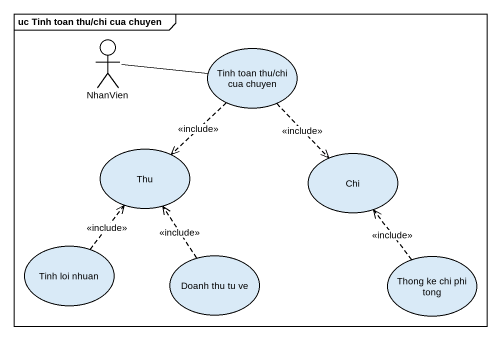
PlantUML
@startuml
mainframe uc Tinh toan thu/chi cua chuyen
actor NhanVien
usecase "Tinh toan thu/chi cua chuyen" as Tinh_toan_thu_chi_cua_chuyen
usecase Thu
usecase Chi
usecase "Tinh loi nhuan" as Tinh_loi_nhuan
usecase "Doanh thu tu ve" as Doanh_thu_tu_ve
usecase "Thong ke chi phi tong" as Thong_ke_chi_phi_tong
NhanVien -right- Tinh_toan_thu_chi_cua_chuyen
Tinh_toan_thu_chi_cua_chuyen ..> Thu : <<include>>
Tinh_toan_thu_chi_cua_chuyen ..> Chi : <<include>>
Tinh_loi_nhuan .up.> Thu : <<include>>
Doanh_thu_tu_ve .up.> Thu : <<include>>
Thong_ke_chi_phi_tong .up.> Chi : <<include>>
@enduml
